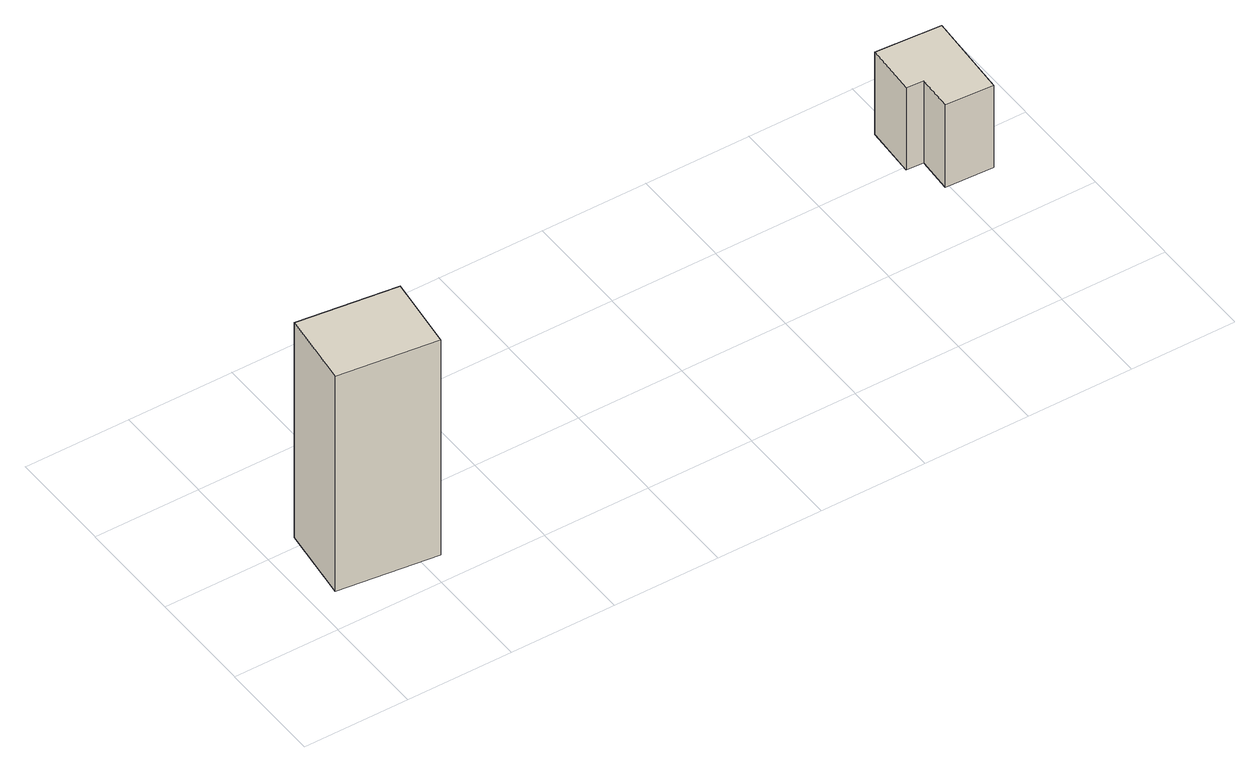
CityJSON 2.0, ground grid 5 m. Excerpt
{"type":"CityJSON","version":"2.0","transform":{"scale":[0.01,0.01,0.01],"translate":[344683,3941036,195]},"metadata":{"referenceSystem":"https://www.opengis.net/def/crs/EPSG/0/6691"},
"CityObjects":{
"building1":{"type":"Building","attributes":{"measuredHeight":12.8,"BuildingIDAttribute.prefecture":"14","BuildingIDAttribute.city":"14151","BuildingDetailAttribute.surveyYear":2015},"geometry":[{"type":"Solid","lod":"1","boundaries":[[[[0,1,2,3]],[[2,4,5,3]],[[1,6,4,2]],[[0,7,6,1]],[[3,5,7,0]],[[4,6,7,5]]]]}]},
"building2":{"type":"Building","attributes":{"measuredHeight":4.6,"BuildingIDAttribute.prefecture":"14","BuildingIDAttribute.city":"14151","BuildingDetailAttribute.surveyYear":2015},"geometry":[{"type":"Solid","lod":"1","boundaries":[[[[8,9,10,11,12,13]],[[12,14,15,13]],[[11,16,14,12]],[[10,17,16,11]],[[9,18,17,10]],[[8,19,18,9]],[[13,15,19,8]],[[14,16,17,18,19,15]]]]}]}
},
"vertices":[
[601,444,101],[557,88,101],[85,146,101],[128,502,101],[85,146,1272],[128,502,1272],[557,88,1272],[601,444,1272],
[3710,797,47],[3483,810,47],[3493,977,47],[3410,982,47],[3425,1228,47],[3736,1209,47],[3425,1228,495],[3736,1209,495],[3410,982,495],[3493,977,495],[3483,810,495],[3710,797,495]
]}
